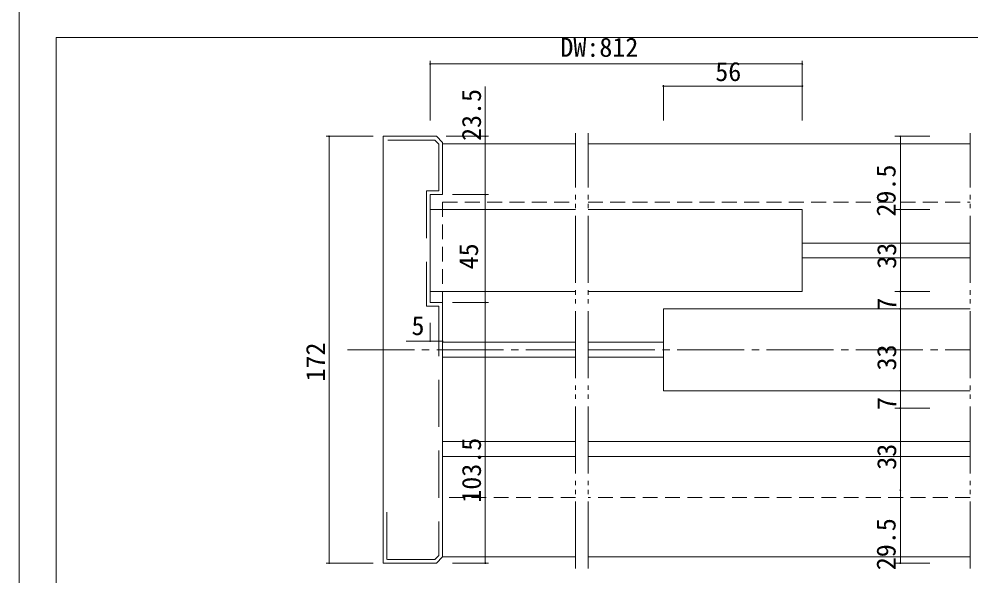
# Model space of a CAD drawing. Units: millimetres on the paper, enlarged 10 times, with parts at other scales. Extents: x -2000 to 2000, y -1385 to 1385.
# Drawn here: x -2000 to -721, y -841 to -92 of the extents above; entities that cross this region are included whole.
import ezdxf
from ezdxf.enums import TextEntityAlignment as Align

# ---------------------------------------------------------------- set-up
doc = ezdxf.new("R2010")
doc.units = ezdxf.units.MM
doc.header["$LTSCALE"] = 10
for name, pattern in [('CHAIN2', [12, 9, -1, 1, -1]), ('DOUBLE_CHAIN2', [12.8, 9, -1, 0.6, -0.6, 0.6, -1]), ('USER2', [9.525, 6.35, -3.175]), ('USER6', [9, 6, -0.75, 1.5, -0.75]), ('USER9', [3, 2, -1])]:
    doc.linetypes.add(name, pattern=pattern)
for name, color, linetype, lineweight in [('1-1_0', 7, 'Continuous', 20), ('2-0_18', 7, 'Continuous', 18), ('3-0', 7, 'Continuous', 20)]:
    doc.layers.add(name, color=color, linetype=linetype, lineweight=lineweight)
doc.styles.add('ＭＳ ゴシック', font='')
doc.styles.get('ＭＳ ゴシック').set_extended_font_data('MS Gothic')

msp = doc.modelspace()

# ---------------------------------------------------------------- linework, layer by layer
at = {"layer": '1-1_0'}
for p in [(380, -117.5), (380, -117.5), (-1950, -1017.5), (380, -117.5), (380, -117.5), (-1950, -1017.5)]:
    msp.add_line(p, (-1950, -117.5), dxfattribs=at)
msp.add_lwpolyline([(-2000, -1385), (2000, -1385), (2000, 1385), (-2000, 1385)], close=True, dxfattribs=at)
at = {"layer": '2-0_18', "color": 4, "lineweight": 9}
for p, q in [((-1448.13, -152.86), (-947.61, -152.86)), ((-1447.61, -228.81), (-1447.61, -148.69)), ((-947.61, -228.81), (-947.61, -148.69)), ((-1373.54, -250), (-1373.54, -183.11)), ((-1134.28, -181.26), (-1134.28, -228.81)), ((-1134.28, -182.75), (-947.39, -182.75)), ((-1524.28, -250), (-1587.35, -250)), ((-1583.18, -250), (-1583.18, -822.81)), ((-1373.54, -328.33), (-1373.54, -250)), ((-823.21, -250), (-776.31, -250)), ((-815.88, -250), (-815.88, -348.33)), ((-1417.61, -328.33), (-1369.37, -328.33)), ((-1417.61, -328.33), (-1369.37, -328.33)), ((-1373.54, -328.33), (-1373.54, -473.33)), ((-823.21, -348.33), (-776.31, -348.33)), ((-823.21, -348.33), (-776.31, -348.33)), ((-815.88, -347.81), (-815.88, -348.85)), ((-815.88, -481.67), (-815.88, -348.33)), ((-823.21, -458.33), (-776.31, -458.33)), ((-1417.61, -473.33), (-1369.37, -473.33)), ((-1417.61, -473.33), (-1369.37, -473.33)), ((-1373.54, -473.33), (-1373.54, -823.33)), ((-823.21, -481.67), (-776.31, -481.67)), ((-815.88, -725), (-815.88, -473.33)), ((-815.88, -591.67), (-815.88, -481.67)), ((-815.88, -725), (-815.88, -483.33)), ((-1447.61, -500.66), (-1447.61, -525.21)), ((-823.21, -591.67), (-776.31, -591.67)), ((-823.21, -615), (-776.31, -615)), ((-815.88, -725), (-815.88, -615)), ((-815.88, -725), (-815.88, -622.04)), ((-815.88, -724.48), (-815.88, -725.52)), ((-815.88, -725), (-815.88, -823.33)), ((-1524.28, -823.33), (-1587.35, -823.33)), ((-1417.61, -823.33), (-1369.37, -823.33)), ((-1417.61, -823.33), (-1369.37, -823.33)), ((-823.21, -823.33), (-776.31, -823.33)), ((-823.21, -823.33), (-776.31, -823.33))]:
    msp.add_line(p, q, dxfattribs=at)
at = {"layer": '2-0_18', "lineweight": 20}
for p, q in [((-1510.95, -250), (-1510.95, -823.33)), ((-1510.95, -250), (-1510.95, -823.33)), ((-1425.95, -250), (-1369.37, -250)), ((-1430.95, -260), (-1252.23, -260)), ((-1235.56, -260), (-722.05, -260)), ((-1447.61, -348.33), (-1447.61, -458.33)), ((-1447.61, -348.33), (-1252.23, -348.33)), ((-1235.56, -348.33), (-947.61, -348.33)), ((-947.61, -393.33), (-722.05, -393.33)), ((-947.61, -413.33), (-722.05, -413.33)), ((-1447.61, -458.33), (-1252.23, -458.33)), ((-1447.61, -473.33), (-1430.95, -473.33)), ((-1134.28, -481.67), (-722.05, -481.67)), ((-1117.61, -481.67), (-722.05, -481.67)), ((-1117.61, -481.67), (-722.05, -481.67)), ((-903.57, -481.67), (-722.05, -481.67)), ((-903.57, -481.67), (-722.05, -481.67)), ((-1430.95, -526.67), (-1252.23, -526.67)), ((-1235.56, -526.67), (-1134.28, -526.67)), ((-1430.95, -546.67), (-1252.23, -546.67)), ((-1235.56, -546.67), (-1134.28, -546.67)), ((-1117.61, -591.67), (-722.05, -591.67)), ((-1117.61, -591.67), (-722.05, -591.67)), ((-903.57, -591.67), (-722.05, -591.67)), ((-903.57, -591.67), (-722.05, -591.67)), ((-1430.95, -660), (-1252.23, -660)), ((-1235.56, -660), (-722.05, -660)), ((-1430.95, -680), (-1252.23, -680)), ((-1235.56, -680), (-722.05, -680)), ((-722.05, -815), (-1235.56, -815))]:
    msp.add_line(p, q, dxfattribs=at)
at = {"layer": '2-0_18', "linetype": 'USER9'}
for p, q in [((-1430.95, -338.33), (-1252.23, -338.33)), ((-1430.95, -338.33), (-1430.95, -473.33)), ((-1235.56, -338.33), (-722.05, -338.33)), ((-1252.23, -735), (-1430.95, -735)), ((-722.05, -735), (-1235.56, -735))]:
    msp.add_line(p, q, dxfattribs=at)
at = {"layer": '2-0_18', "color": 4, "linetype": 'USER6', "lineweight": 9}
msp.add_line((-1583.77, -473.33), (-1583.18, -473.33), dxfattribs=at)
at = {"layer": '2-0_18', "lineweight": 20}
for points in [[(-1439.28, -250), (-1510.95, -250), (-1439.28, -250)], [(-1439.28, -250), (-1430.95, -258.33), (-1439.28, -250)], [(-1430.95, -323.33), (-1430.95, -258.33), (-1430.95, -328.33), (-1447.61, -328.33)], [(-1430.95, -481.67), (-1430.95, -473.33), (-1447.61, -473.33), (-1447.61, -328.33), (-1447.61, -445)], [(-1235.56, -458.33), (-947.61, -458.33), (-947.61, -348.33)], [(-1134.28, -481.67), (-1134.28, -591.67), (-722.05, -591.67)], [(-1252.23, -815), (-1430.95, -815), (-1439.28, -823.33), (-1510.95, -823.33), (-1439.28, -823.33), (-1430.95, -815)], [(-1510.95, -823.33), (-1439.28, -823.33), (-1510.95, -823.33)]]:
    msp.add_lwpolyline(points, dxfattribs=at)
at = {"layer": '2-0_18', "linetype": 'USER2', "lineweight": 20}
msp.add_lwpolyline([(-1504.28, -255), (-1441.35, -255), (-1435.95, -260.4), (-1435.95, -323.33), (-1452.61, -323.33), (-1452.61, -478.33), (-1435.95, -478.33), (-1435.95, -481.67), (-1435.95, -812.93), (-1441.35, -818.33), (-1505.95, -818.33), (-1505.95, -750)], dxfattribs=at)
at = {"layer": '2-0_18', "lineweight": 20}
msp.add_lwpolyline([(-1430.95, -481.67), (-1430.95, -473.33), (-1430.95, -815)], close=True, dxfattribs=at)
at = {"layer": '2-0_18', "color": 4, "lineweight": 9}
msp.add_lwpolyline([(-1430.95, -525.21), (-1447.61, -525.21), (-1479.66, -525.21)], dxfattribs=at)
for centre in [(-815.88, -250), (-815.88, -348.33), (-815.88, -725), (-815.88, -823.33)]:
    msp.add_circle(centre, 0.521, dxfattribs=at)
for centre, start, end in [((-1447.61, -152.86), 0, 180), ((-1447.61, -152.86), 0, 180), ((-1447.61, -152.86), 180, 0), ((-1447.61, -152.86), 180, 0), ((-947.61, -152.86), 0, 180), ((-947.61, -152.86), 180, 0), ((-1134.28, -182.75), 0, 180), ((-1134.28, -182.75), 180, 0), ((-947.61, -182.75), 0, 180), ((-947.61, -182.75), 180, 0), ((-1583.18, -250), 90, 270), ((-1583.18, -250), 270, 90), ((-1373.54, -250), 90, 270), ((-1373.54, -250), 270, 90), ((-1373.54, -328.33), 90, 270), ((-1373.54, -328.33), 90, 270), ((-1373.54, -328.33), 270, 90), ((-1373.54, -328.33), 270, 90), ((-815.88, -348.33), 270, 90), ((-815.88, -458.33), 90, 270), ((-815.88, -458.33), 90, 270), ((-815.88, -458.33), 90, 270), ((-815.88, -458.33), 90, 270), ((-815.88, -458.33), 90, 270), ((-815.88, -458.33), 90, 270), ((-815.88, -458.33), 90, 270), ((-815.88, -458.33), 90, 270), ((-815.88, -458.33), 270, 90), ((-815.88, -458.33), 270, 90), ((-815.88, -458.33), 270, 90), ((-815.88, -458.33), 270, 90), ((-815.88, -458.33), 270, 90), ((-815.88, -458.33), 270, 90), ((-815.88, -458.33), 270, 90), ((-815.88, -458.33), 270, 90), ((-1373.54, -473.33), 90, 270), ((-1373.54, -473.33), 90, 270), ((-1373.54, -473.33), 270, 90), ((-1373.54, -473.33), 270, 90), ((-815.88, -481.67), 90, 270), ((-815.88, -481.67), 90, 270), ((-815.88, -481.67), 90, 270), ((-815.88, -481.67), 90, 270), ((-815.88, -481.67), 90, 270), ((-815.88, -481.67), 90, 270), ((-815.88, -481.67), 90, 270), ((-815.88, -481.67), 270, 90), ((-815.88, -481.67), 270, 90), ((-815.88, -481.67), 270, 90), ((-815.88, -481.67), 270, 90), ((-815.88, -481.67), 270, 90), ((-815.88, -481.67), 270, 90), ((-815.88, -481.67), 270, 90), ((-1447.61, -525.21), 90, 270), ((-1447.61, -525.21), 270, 90), ((-1430.95, -525.21), 90, 270), ((-1430.95, -525.21), 270, 90), ((-815.88, -591.67), 90, 270), ((-815.88, -591.67), 90, 270), ((-815.88, -591.67), 90, 270), ((-815.88, -591.67), 90, 270), ((-815.88, -591.67), 90, 270), ((-815.88, -591.67), 90, 270), ((-815.88, -591.67), 90, 270), ((-815.88, -591.67), 270, 90), ((-815.88, -591.67), 270, 90), ((-815.88, -591.67), 270, 90), ((-815.88, -591.67), 270, 90), ((-815.88, -591.67), 270, 90), ((-815.88, -591.67), 270, 90), ((-815.88, -591.67), 270, 90), ((-815.88, -615), 90, 270), ((-815.88, -615), 90, 270), ((-815.88, -615), 90, 270), ((-815.88, -615), 90, 270), ((-815.88, -615), 90, 270), ((-815.88, -615), 90, 270), ((-815.88, -615), 270, 90), ((-815.88, -615), 270, 90), ((-815.88, -615), 270, 90), ((-815.88, -615), 270, 90), ((-815.88, -615), 270, 90), ((-815.88, -615), 270, 90), ((-815.88, -725), 270, 90), ((-1583.18, -823.33), 90, 270), ((-1583.18, -823.33), 270, 90), ((-1373.54, -823.33), 90, 270), ((-1373.54, -823.33), 90, 270), ((-1373.54, -823.33), 90, 270), ((-1373.54, -823.33), 270, 90), ((-1373.54, -823.33), 270, 90), ((-1373.54, -823.33), 270, 90), ((-815.88, -823.33), 90, 270), ((-815.88, -823.33), 270, 90)]:
    msp.add_arc(centre, 0.521, start, end, dxfattribs=at)
at = {"layer": '3-0', "linetype": 'DOUBLE_CHAIN2'}
for p, q in [((-1252.23, -830.71), (-1252.23, -245.98)), ((-1235.56, -830.71), (-1235.56, -245.98)), ((-722.05, -830.71), (-722.05, -245.98))]:
    msp.add_line(p, q, dxfattribs=at)
at = {"layer": '3-0', "color": 4, "linetype": 'CHAIN2', "lineweight": 9}
for p, q in [((-1558.88, -536.67), (-1252.23, -536.67)), ((-1235.56, -536.67), (-722.05, -536.67))]:
    msp.add_line(p, q, dxfattribs=at)

# ---------------------------------------------------------------- texts
at = {"layer": '2-0_18', "style": 'ＭＳ ゴシック'}
for s, p in [('DW:812', (-1272.67, -150.9)), ('56', (-1064.56, -183.52)), ('5', (-1472.73, -524.66))]:
    msp.add_text(s, height=25.66, dxfattribs=at).set_placement(p, align=Align.BOTTOM_LEFT)
for s, p in [('23.5', (-1371.67, -256.25)), ('29.5', (-814.6, -357.78)), ('45', (-1375.53, -428.72)), ('33', (-813.8, -427.94)), ('7', (-813.8, -484.27)), ('172', (-1581.1, -579.39)), ('33', (-813.8, -564.56)), ('7', (-813.8, -617.61)), ('103.5', (-1371.67, -742.15)), ('33', (-813.8, -697.89)), ('29.5', (-814.6, -832.78))]:
    msp.add_text(s, height=25.66, rotation=90, dxfattribs=at).set_placement(p, align=Align.BOTTOM_LEFT)

doc.saveas('drawing.dxf')
